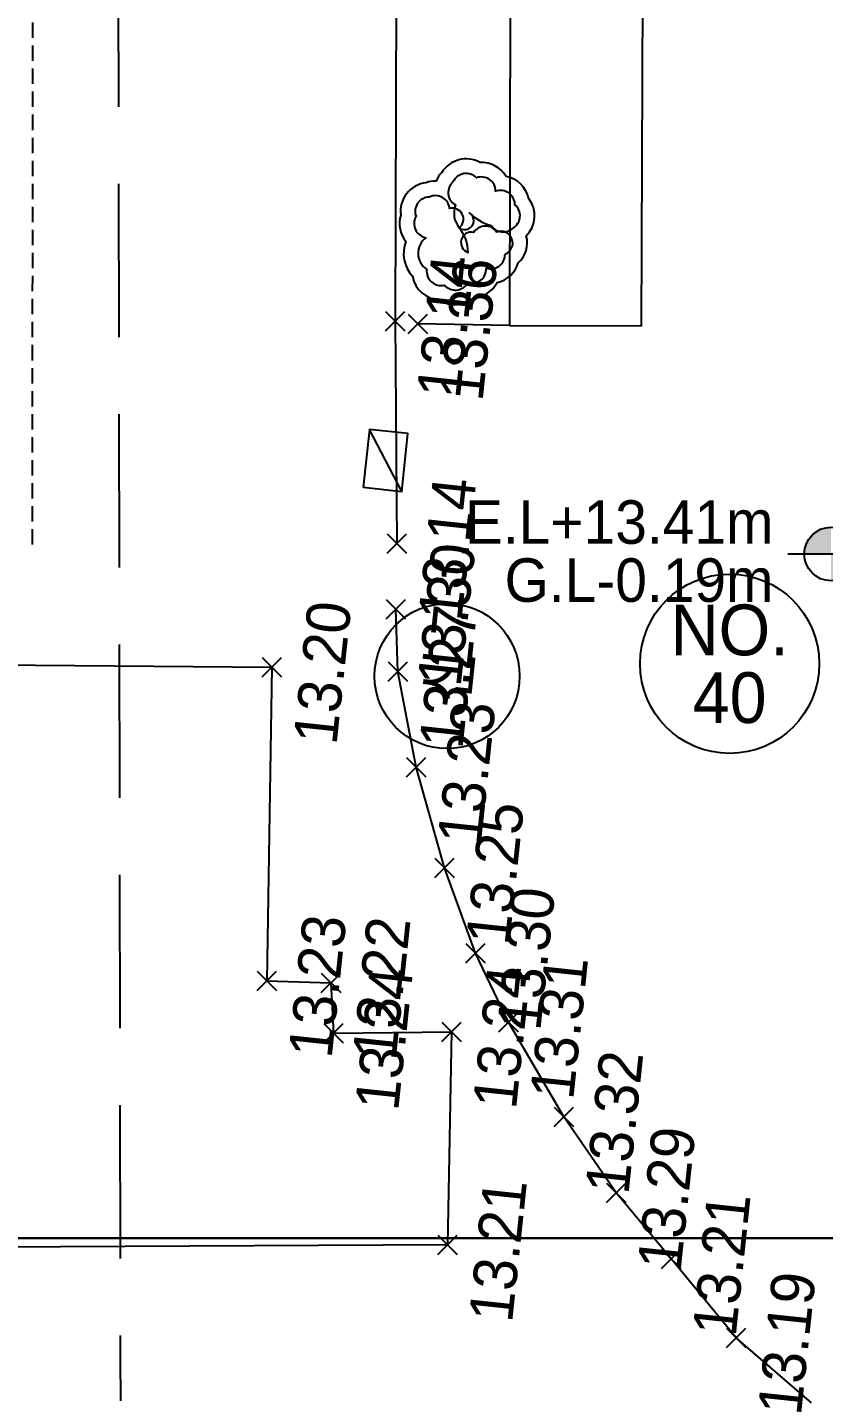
# Model space of a CAD drawing. Header units: millimetres. Extents: x 1073475 to 2890243, y -1340830 to -367733.
# Drawn here: x 2496583 to 2504820, y -432928 to -418822 of the extents above; entities that cross this region are included whole.
import ezdxf
from ezdxf.enums import TextEntityAlignment as Align
from ezdxf.xclip import XClip

# ---------------------------------------------------------------- set-up
doc = ezdxf.new("R2010")
doc.units = ezdxf.units.MM
doc.header["$LTSCALE"] = 50
doc.header["$XCLIPFRAME"] = 2
doc.header["$PDMODE"] = 3
doc.header["$PDSIZE"] = 100
doc.linetypes.add('HIDDEN2', pattern=[4.7625, 3.175, -1.5875])
for name, color, linetype in [('NO', 2, 'Continuous'), ('도로', 1, 'Continuous'), ('상수도맨홀', 1, 'Continuous'), ('신호등', 1, 'Continuous'), ('연속지적도', 32, 'Continuous'), ('우수받이', 5, 'Continuous'), ('자전거전용도로', 7, 'Continuous'), ('조경', 3, 'Continuous'), ('지하지장물_열수송관로', 6, 'HIDDEN2'), ('차선', 7, 'HIDDEN2'), ('측량점_높이', 8, 'Continuous'), ('측량점_심볼', 7, 'Continuous'), ('현황레벨', 7, 'Continuous'), ('화단경계', 3, 'Continuous'), ('횡단보도', 40, 'Continuous')]:
    doc.layers.add(name, color=color, linetype=linetype)
doc.styles.add('굴림체', font='')
doc.styles.add('돋움', font='')
doc.styles.get('굴림체').set_extended_font_data('Dotum')
doc.styles.get('돋움').set_extended_font_data('Dotum')

# ---------------------------------------------------------------- blocks, each defined once
blk = doc.blocks.new('A$405090834614')
at = {"layer": '도로', "color": 251}
for p, q in [((148322, 158834), (140195, 157992)), ((140195, 157992), (137910, 157734)), ((137910, 157734), (137910, 157734)), ((135632, 157291), (136597, 157584)), ((136597, 157584), (137235, 157670)), ((137235, 157670), (137235, 157670)), ((134629, 156889), (135632, 157291)), ((133785, 156476), (134629, 156889)), ((133112, 156062), (133785, 156476)), ((132199, 155391), (133112, 156062)), ((131475, 154771), (132199, 155391)), ((130855, 154133), (131475, 154771)), ((130114, 153376), (130855, 154133)), ((129528, 152532), (130114, 153376))]:
    blk.add_line(p, q, dxfattribs=at)
at = {"layer": '신호등', "color": 251}
blk.add_circle((136602, 157071), 750, dxfattribs=at)
at = {"layer": '연속지적도', "color": 251}
for p, q in [((128018, 182925), (131988, 145494)), ((131988, 145494), (128018, 182925))]:
    blk.add_line(p, q, dxfattribs=at)
at = {"layer": '우수받이', "color": 251}
blk.add_lwpolyline([(138452, 158139), (138452, 157739), (139052, 157739), (139052, 158139)], close=True, dxfattribs=at)
blk.add_lwpolyline([(138452, 157739), (139052, 158139)], dxfattribs=at)
at = {"layer": '자전거전용도로', "color": 251}
for p, q in [((140273, 156812), (140415, 155454)), ((140415, 155454), (151998, 156633))]:
    blk.add_line(p, q, dxfattribs=at)
at = {"layer": '조경', "color": 251}
for points in [[(140675, 157862, 0.346815), (140461, 157560, 0.330985), (140521, 157208, 0.257815), (140703, 156985, 0.268393), (140929, 156790, 0.287741), (141213, 156737, 0.374085), (141604, 156754, 0.296108), (141804, 157010, 0.276004), (141919, 157293, 0.397465), (141773, 157676, 0.08978), (141679, 157725, 0.089366), (141651, 157827, 0.417873), (141290, 158050, 0.244957), (141026, 157971, 0.283849)], [(140761, 157724, 0.520567), (140619, 157526, 0.520567), (140668, 157288, 0.520567), (140839, 157115, 0.520567), (141004, 156936, 0.997573), (141222, 157043, 0.520567), (141193, 157284, 0.940956), (140981, 157318, 0.176046), (141224, 157436, 1.063971), (141389, 157347, 0.138397), (141283, 157111, 0.467806), (141280, 156882, 0.520567), (141522, 156889, 0.520567), (141640, 157101, 0.520567), (141757, 157312, 0.520567), (141693, 157547, 0.520567), (141455, 157500, 0.258914), (141224, 157436, 0.824029), (141411, 157555, 0.520567), (141508, 157777, 0.520567), (141294, 157892, 0.520567), (141086, 157767, 0.520567), (140761, 157724)]]:
    blk.add_lwpolyline(points, format="xyb", close=True, dxfattribs=at)
at = {"layer": '지하지장물_열수송관로', "color": 251, "ltscale": 10}
blk.add_lwpolyline([(216367, 190058), (198477, 187793), (198622, 185962), (196548, 185528), (196500, 184227), (192401, 184034), (193108, 166565), (46886, 150822)], dxfattribs=at)
at = {"layer": '차선', "color": 251}
blk.add_line((212341, 169387), (137441, 161475), dxfattribs=at)
at = {"layer": '측량점_심볼', "color": 251}
for p in [(136502, 158883), (133274, 158592), (140195, 157992), (132806, 157850), (133322, 157931), (137910, 157734), (140193, 157756), (136597, 157584), (137235, 157670), (135632, 157291), (134629, 156889), (132951, 156640), (130754, 156448), (133785, 156476), (133112, 156062), (132199, 155391), (131475, 154771), (130855, 154133), (130114, 153376)]:
    blk.add_point(p, dxfattribs=at)
at = {"layer": '화단경계', "color": 251}
for p, q in [((151883, 158016), (140273, 156812)), ((140273, 156812), (140193, 157756)), ((140193, 157756), (140193, 157756))]:
    blk.add_line(p, q, dxfattribs=at)
at = {"layer": '횡단보도', "color": 251}
for p, q in [((135806, 166071), (136502, 158883)), ((130754, 156448), (129952, 163670)), ((136502, 158883), (133274, 158592)), ((133274, 158592), (133322, 157931)), ((133322, 157931), (132806, 157850)), ((132806, 157850), (132951, 156640)), ((132951, 156640), (130754, 156448))]:
    blk.add_line(p, q, dxfattribs=at)
at = {"layer": '상수도맨홀', "color": 251, "style": '굴림체'}
blk.add_text('신', height=450, dxfattribs=at).set_placement((136602, 157071), align=Align.MIDDLE)
at = {"layer": '측량점_높이', "color": 251, "style": '굴림체'}
for s, p in [('13.20', (136502, 158583)), ('13.23', (133274, 158292)), ('13.22', (133322, 157631)), ('13.14', (140195, 157692)), ('13.24', (132806, 157550)), ('13.14', (137910, 157434)), ('13.36', (140193, 157456)), ('13.27', (136597, 157284)), ('13.30', (137235, 157370)), ('13.23', (135632, 156991)), ('13.25', (134629, 156589)), ('13.24', (132951, 156340)), ('13.21', (130754, 156148)), ('13.30', (133785, 156176)), ('13.31', (133112, 155762)), ('13.32', (132199, 155091)), ('13.29', (131475, 154471)), ('13.21', (130855, 153833)), ('13.19', (130114, 153076))]:
    blk.add_text(s, height=450, dxfattribs=at).set_placement(p, align=Align.TOP_CENTER)
blk = doc.blocks.new('A$C7A8C1D28')
at = {"layer": '현황레벨'}
h = blk.add_hatch(color=8, dxfattribs=at)
h.paths.add_polyline_path([(-71073, -43383, 0.414214), (-71350, -43660), (-71073, -43660)])
h.paths.add_polyline_path([(-71073, -43660), (-71073, -43938, 0.414214), (-70796, -43660)])
at = {"layer": 'NO', "color": 8}
blk.add_circle((-72122, -44795), 927, dxfattribs=at)
at = {"layer": '현황레벨', "color": 8}
blk.add_line((-71519, -43660), (-70627, -43660), dxfattribs=at)
blk.add_circle((-71073, -43660), 277, dxfattribs=at)
at = {"layer": 'NO', "color": 8, "style": '돋움'}
for s, p in [('NO.', (-72122, -44445)), ('40', (-72122, -45145))]:
    blk.add_text(s, height=525, dxfattribs=at).set_placement(p, align=Align.MIDDLE_CENTER)
at = {"layer": '현황레벨', "color": 8, "style": '돋움'}
for s, p in [('E.L+13.41m', (-71669, -43330)), ('G.L-0.19m', (-71669, -43930))]:
    blk.add_text(s, height=450, dxfattribs=at).set_placement(p, align=Align.MIDDLE_RIGHT)

msp = doc.modelspace()

# ---------------------------------------------------------------- block references
ref = msp.add_blockref('A$405090834614', (2642714.3, -577934.3), dxfattribs=dict(rotation=83.9464212542183))
XClip(ref).set_block_clipping_path([(104661.0409256864, 187029.200860789), (115795.371209384, 82037.659728932), (199028.6359362481, 90864.5294945205), (187894.3056525505, 195856.0706263776)])
at = {"layer": 'NO', "ltscale": 0.2}
msp.add_blockref('A$C7A8C1D28', (2575968.8, -380607), dxfattribs=at)

doc.saveas('drawing.dxf')
